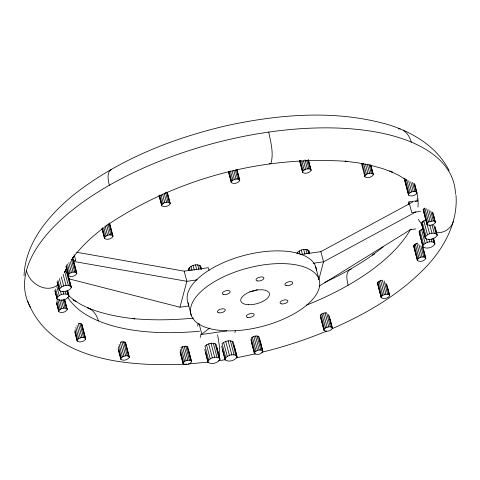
<?xml version="1.0" encoding="UTF-8"?>
<svg xmlns="http://www.w3.org/2000/svg" width="480" height="480" viewBox="0 0 480 480"><rect width="100%" height="100%" fill="white"/><g stroke="black" fill="none" stroke-linecap="round" stroke-linejoin="round"><path stroke-width="0.72" d="M456 195.318C458.004 221.43 445.092 246.006 427.986 264.876C401.502 293.328 367.296 313.422 331.92 328.794M24.054 275.712C25.314 243.39 47.814 216.462 71.502 196.578C116.292 160.434 171.072 138.672 226.698 125.634C279.654 114.186 335.988 109.482 388.674 124.782C413.22 132.468 437.196 146.994 449.112 170.61M219.276 358.158C220.386 350.37 218.976 342.456 217.554 334.794M68.94 278.85L179.958 307.212L186.846 281.316L184.164 271.146L76.764 252.276M197.544 326.124L198.27 323.382M200.178 337.494L201.456 332.694L199.014 323.436M234.918 332.544L235.464 330.486M318.75 279.804L323.532 261.822L320.85 251.646L412.578 202.062M408.186 204.726L408.936 201.918L417.66 200.676M65.172 271.596L65.868 269.592M453.432 221.286C451.32 228.396 444.108 233.316 436.716 232.65M65.808 269.586L64.65 272.238L66.9 267.798M59.334 290.46L59.184 289.356C61.464 285.738 67.554 283.974 71.136 286.524L71.286 287.628C69.012 291.246 62.922 293.01 59.334 290.46L57.12 282.066M68.37 275.658L68.268 274.878C69.876 272.322 74.172 271.08 76.704 272.88L76.812 273.66C75.204 276.21 70.902 277.458 68.37 275.658L65.97 266.562M57.036 299.088L56.886 297.984C59.166 294.372 65.256 292.608 68.844 295.158L68.994 296.262C66.714 299.88 60.624 301.638 57.036 299.088L55.008 291.396M58.782 311.694L58.68 310.914C60.288 308.358 64.584 307.116 67.116 308.916L67.218 309.696C65.61 312.246 61.314 313.494 58.782 311.694L56.568 303.3M104.526 238.47L104.424 237.69C106.032 235.14 110.328 233.892 112.86 235.692L112.962 236.472C111.36 239.028 107.058 240.27 104.526 238.47L101.946 228.678M77.22 341.094L77.118 340.314C78.726 337.758 83.022 336.516 85.554 338.316L85.662 339.096C84.054 341.646 79.752 342.894 77.22 341.094L75.006 332.7M161.748 205.794L161.64 205.014C163.248 202.464 167.55 201.216 170.076 203.016L170.184 203.796C168.576 206.352 164.28 207.594 161.748 205.794L158.976 195.3M120.882 359.382L120.774 358.602C122.382 356.046 126.684 354.804 129.21 356.604L129.318 357.384C127.71 359.934 123.414 361.176 120.882 359.382L118.482 350.286M231.318 182.604L231.21 181.824C232.818 179.274 237.12 178.026 239.652 179.826L239.754 180.606C238.146 183.162 233.85 184.404 231.318 182.604L228.552 172.11M188.766 269.922L188.616 268.818C190.89 265.2 196.98 263.436 200.568 265.986L201.462 269.382M183.114 363.768L183.006 362.988C184.614 360.438 188.916 359.196 191.448 360.99L191.55 361.77C189.942 364.326 185.646 365.568 183.114 363.768L180.528 353.976M302.646 172.428L302.544 171.648C304.152 169.098 308.448 167.856 310.98 169.65L311.088 170.43C309.48 172.986 305.178 174.228 302.646 172.428L299.514 160.536M208.008 362.328L207.858 361.224C210.138 357.606 216.228 355.842 219.81 358.392L219.96 359.496C217.686 363.114 211.596 364.872 208.008 362.328L205.422 352.53M225.096 359.886L224.946 358.782C227.22 355.17 233.31 353.406 236.898 355.956L237.048 357.06C234.768 360.678 228.678 362.436 225.096 359.886L222.324 349.398M296.82 253.38C299.1 249.768 305.19 248.004 308.778 250.554L309.672 253.944M254.442 353.592L254.34 352.818C255.948 350.262 260.244 349.02 262.776 350.82L262.884 351.594C261.276 354.15 256.974 355.392 254.442 353.592L251.49 342.402M373.212 174.042C370.68 172.242 366.384 173.49 364.776 176.04L364.884 176.82C367.41 178.62 371.712 177.372 373.32 174.822L370.812 164.946M332.346 327.624L330.348 326.79L326.658 312.798C324.312 312.816 321.438 313.416 320.22 315.636L324.018 330.402C326.544 332.202 330.846 330.96 332.454 328.404L329.208 315.732M408.54 195.108L404.85 181.116L404.742 180.336L405.288 179.466L408.978 193.452L408.432 194.328L408.54 195.108C411.072 196.908 415.368 195.66 416.976 193.11L414.66 183.936M323.91 329.622C325.134 327.408 328.002 326.808 330.348 326.79M377.436 282.96L379.092 281.256L382.284 280.188L385.974 294.18L388.824 294.384L389.568 294.948L389.67 295.728C388.062 298.284 383.766 299.526 381.234 297.726L377.436 282.96L381.234 297.726M426.978 224.508L423.18 209.736L424.842 208.032L428.532 222.024L427.416 222.852L426.876 223.728L426.978 224.508C429.51 226.302 433.806 225.06 435.414 222.51L432.912 212.634M435.024 226.638L437.208 235.434C434.928 239.052 428.838 240.816 425.25 238.266L421.41 223.17L422.184 221.934L425.364 220.05M433.47 238.068L434.91 244.068C432.63 247.686 426.54 249.444 422.958 246.894L419.112 231.804L419.886 230.568L423.066 228.678M381.132 296.946L382.788 295.242L385.974 294.18M422.952 247.272L425.826 258.546C424.218 261.096 419.922 262.338 417.39 260.544L413.592 245.772L415.248 244.068L417.882 243.138M425.25 238.266L425.1 237.162C427.38 233.544 433.47 231.78 437.058 234.33M422.958 246.894L422.808 245.79C425.082 242.178 431.172 240.414 434.76 242.964M417.39 260.544L417.282 259.764C418.89 257.208 423.192 255.966 425.724 257.766M71.598 259.83L73.962 256.266M74.358 255.666L72.414 258.222C81.18 246.762 91.722 236.742 103.272 228.12M58.062 284.682C46.506 294.078 29.268 283.578 26.43 270.462M104.436 227.22L105.6 226.32M383.136 246.93L372.648 255.03L374.526 253.704C358.92 264.84 342.18 274.326 324.768 282.354M209.892 327.972L201.096 334.56L226.548 330.93M219.81 358.392L216.12 344.4C212.832 341.91 207.876 343.644 204.942 345.996L208.632 359.988M408.978 193.452C411.054 191.796 414.552 190.572 416.874 192.33M236.898 355.956L233.208 341.964C229.92 339.474 224.964 341.208 222.024 343.56L225.72 357.546M259.086 336.828C256.764 335.07 253.266 336.294 251.19 337.95L254.886 351.942M111.318 169.374C106.29 172.854 108.306 180.228 109.284 185.25M105.474 226.296C175.596 178.56 262.74 155.466 347.304 161.4L345.066 161.178L358.362 162.9L367.14 164.622M319.182 286.146L411.324 229.146M415.92 211.884L323.532 261.822L313.266 263.286M428.532 222.024L433.308 220.89L435.312 221.73M191.448 360.99L187.752 346.998L185.754 346.164L180.972 347.292L184.662 361.284M326.538 331.098C305.568 339.828 283.89 346.908 261.816 352.26M255.432 353.838L236.22 357.876M129.21 356.604L125.52 342.612L124.782 342.042L121.932 341.844L120.252 342.24L123.942 356.232M218.526 360.804L225.174 359.712M351.306 269.208L350.094 269.388C345.066 272.868 347.082 280.242 348.06 285.264M415.368 201.402L417.504 201.096M71.886 259.842L73.116 259.668L76.812 273.66M73.554 260.844L75.738 260.532L74.232 254.832M420.48 211.356L411.756 212.604L408.936 201.918M409.992 229.74L415.812 228.906M184.164 271.146L208.368 267.69L209.082 270.402M300.312 254.574L320.85 251.646M197.118 279.852L186.846 281.316L73.566 261.42M179.958 307.212L188.76 305.958M208.302 362.076L188.328 363.972M193.482 318.138C173.286 320.064 152.916 320.49 132.696 318.6L134.934 318.822C118.686 317.094 102.498 313.896 87.312 307.722C93.204 309.528 96.834 315.198 98.376 320.874M186.834 364.092C131.382 366.78 51.24 362.112 27.678 301.224M85.554 338.316L81.864 324.324L81.126 323.754L78.27 323.556L81.96 337.548M424.806 208.938L423.726 208.86L427.416 222.852M423.426 222.024L422.184 221.934L425.874 235.926M415.218 244.974L414.138 244.896L417.828 258.888M398.418 128.766L400.254 129.012M368.598 164.91L370.062 165.192M65.208 271.476L67.446 272.532L71.136 286.524M370.794 165.336L382.266 168.468L392.688 172.278L389.766 171.03L398.922 175.416L406.89 180.396L404.016 178.248L405.12 179.166M269.304 163.572L270.228 163.836L271.002 163.242C273.864 153.084 270.75 142.182 268.71 132.108M90.234 308.97L81.078 304.584L73.11 299.604L75.984 301.752L69.342 296.274M403.17 130.26C407.418 132.906 409.998 137.448 411.318 142.164M76.704 272.88L73.014 258.888L72.27 258.318L75.966 272.31M422.214 225.132L418.296 219.348M433.2 214.11L435.414 222.51M432.174 212.064L434.574 221.16M430.728 211.098L433.308 220.89M435.174 227.742L437.208 235.434M433.794 225.132L436.008 233.526M428.766 209.766L431.718 220.962M432.006 224.748L434.22 233.142M426.72 208.764L430.038 221.358M433.434 238.47L434.91 244.068M429.75 224.844L431.97 233.238M432.786 238.662L433.71 242.16M431.184 238.974L431.922 241.776M425.898 219.81L429.588 233.802M423.18 209.736L426.876 223.728M414.576 184.014L416.976 193.11M428.934 239.076L429.672 241.872M413.916 183.366L416.13 191.76M423.762 220.758L427.452 234.744M412.47 182.394L414.87 191.49M426.372 238.938L427.296 242.436M410.694 181.764L413.28 191.562M421.41 223.17L425.1 237.162M408.648 180.762L411.6 191.958M421.464 229.386L425.154 243.378M406.77 180.03L410.094 192.624M419.886 230.568L423.576 244.554M419.112 231.804L422.808 245.79M423.612 250.146L425.826 258.546M404.742 180.336L408.432 194.328M422.214 246.702L424.98 257.196M420.768 245.736L423.72 256.926M418.806 244.404L422.13 256.998M416.76 243.402L420.45 257.394M415.248 244.068L418.944 258.06M413.592 245.772L417.282 259.764M370.734 165.03L373.32 174.822M370.26 165.078L372.474 173.472M368.814 164.112L371.214 173.202M367.224 164.178L369.624 173.274M365.358 163.878L367.944 173.67M363.48 163.14L366.432 174.336M362.184 163.278L365.322 175.17M361.452 163.446L364.884 176.82M386.796 284.46L389.568 294.948M387.27 286.638L389.67 295.728M385.872 283.188L388.824 294.384M384.06 280.818L387.564 294.114M380.604 280.59L384.294 294.582M379.092 281.256L382.788 295.242M377.982 282.084L381.672 296.076M308.394 159.858L310.98 169.65M308.316 159.936L311.088 170.43M307.842 159.99L310.242 169.086M306.768 160.422L308.982 168.816M304.992 159.786L307.392 168.882M303.498 160.884L305.712 169.278M301.8 160.854L304.2 169.944M300.318 160.284L303.09 170.778M299.592 160.458L302.544 171.648M330.054 319.314L332.454 328.404M328.284 314.466L331.608 327.06M315.558 266.376L318.912 279.096M309.462 253.692L308.778 250.554M325.062 312.864L328.758 326.856M307.728 249.75L308.802 253.818M323.388 313.266L327.078 327.252M305.94 249.366L307.014 253.434M321.876 313.932L325.566 327.918M303.69 249.462L304.938 254.214M320.766 314.76L324.456 328.752M320.694 317.814L324.018 330.402M301.308 250.026L302.562 254.772M299.172 250.968L300.066 254.358M297.594 252.15L297.954 253.506M236.88 169.332L239.652 179.826M236.802 169.416L239.754 180.606M236.328 169.464L238.908 179.256M235.248 169.896L237.648 178.986M233.844 170.664L236.058 179.058M232.164 171.06L234.378 179.454M230.472 171.024L232.872 180.12M229.356 171.858L231.756 180.954M228.444 171.33L231.21 181.824M259.272 337.524L262.776 350.82M259.926 340.404L262.698 350.898M258.348 336.258L262.038 350.25M257.082 335.988L260.778 349.98M255.492 336.054L259.182 350.046M253.818 336.456L257.508 350.448M252.306 337.122L255.996 351.108M250.83 339.522L254.34 352.818M234.096 345.864L237.048 357.06M232.158 341.16L235.848 355.152M230.37 340.776L234.066 354.768M228.12 340.872L231.81 354.864M225.738 341.436L229.434 355.428M223.602 342.378L227.292 356.37M201.252 269.124L200.568 265.986M221.622 346.194L224.946 358.782M199.518 265.182L200.592 269.25M197.73 264.798L198.984 269.55M195.48 264.9L196.734 269.646M216.822 347.604L219.96 359.496M215.076 343.596L218.766 357.588M193.098 265.458L194.352 270.21M213.288 343.212L216.978 357.204M190.962 266.406L192.036 270.474M211.032 343.308L214.722 357.3M189.384 267.582L190.104 270.294M208.656 343.872L212.346 357.864M188.616 268.818L188.97 270.174M167.31 192.522L170.076 203.016M167.232 192.606L170.184 203.796M166.572 191.958L169.338 202.452M206.514 344.814L210.21 358.806M165.492 192.384L168.078 202.182M164.088 193.152L166.488 202.248M204.72 349.326L207.858 361.224M162.594 194.25L164.808 202.644M161.082 194.916L163.296 203.31M159.786 195.048L162.186 204.144M187.932 302.658L191.286 315.378M159.24 195.918L161.64 205.014M188.226 349.182L191.55 361.77M187.014 346.434L190.704 360.426M185.754 346.164L189.444 360.156M184.164 346.23L187.854 360.222M182.484 346.626L186.174 360.618M180.228 349.524L183.552 362.118M180.054 351.798L183.006 362.988M109.536 223.104L112.86 235.692M109.458 223.182L112.962 236.472M108.984 223.23L112.122 235.128M108.09 224.364L110.856 234.858M106.686 225.132L109.266 234.924M105.192 226.23L107.592 235.32M103.866 227.592L106.08 235.986M102.57 227.724L104.964 236.82M102.024 228.594L104.424 237.69M129.318 357.384L125.52 342.612M124.782 342.042L128.472 356.034M123.522 341.772L127.212 355.764M121.932 341.844L125.622 355.83M119.112 344.304L122.43 356.898M118.368 346.536L121.32 357.726M118.194 348.804L120.774 358.602M71.382 259.452L74.7 272.04M70.344 261.618L73.11 272.112M68.85 262.716L71.436 272.508M67.524 264.078L69.924 273.174M66.414 264.912L68.814 274.008M85.662 339.096L81.864 324.324M66.054 266.484L68.268 274.878M81.126 323.754L84.816 337.746M67.596 273.636L71.286 287.628M66.402 271.728L70.092 285.72M79.86 323.484L83.556 337.476M64.614 271.344L68.304 285.336M76.962 325.35L80.286 337.944M67.548 290.262L68.844 295.158M67.512 290.664L68.994 296.262M63.096 274.242L66.048 285.438M66.87 290.856L67.794 294.354M75.822 327.414L78.774 338.61M65.268 291.168L66.006 293.97M61.272 276.906L63.672 285.996M75.078 329.646L77.664 339.438M74.718 331.218L77.118 340.314M63.018 291.27L63.756 294.066M59.316 278.544L61.53 286.938M64.53 299.124L67.116 308.916M64.638 299.904L67.218 309.696M63.978 299.256L66.378 308.346M57.93 280.422L59.958 288.12M62.898 299.682L65.112 308.076M60.45 291.132L61.374 294.63M57.156 281.658L59.184 289.356M61.308 299.754L63.522 308.148M56.838 286.476L59.238 295.572M59.448 299.448L61.848 308.544M55.632 289.056L57.66 296.754M57.75 299.418L60.336 309.21M54.858 290.292L56.886 297.984M56.826 300.948L59.22 310.044M56.46 302.52L58.68 310.914M417.102 198.708L417.198 199.434M73.014 258.888L73.116 259.668M30.462 307.344A221.292 100.176 -14.8 0 1 213.414 143.412A221.292 100.176 -14.8 0 1 455.478 194.22M416.868 193.284A182.934 82.812 -14.8 0 1 417.948 207.138M410.514 229.35A182.934 82.812 -14.8 0 1 306.354 305.202M199.53 331.188A182.934 82.812 -14.8 0 1 67.806 297.396M188.868 304.692A66.39 30.054 -14.8 0 1 243.426 255.63A66.39 30.054 -14.8 0 1 316.374 270.426M257.424 289.644A14.754 6.678 -14.8 0 1 249.834 291.708M226.35 330.828A66.39 30.054 -14.8 0 0 319.62 281.958A66.39 30.054 -14.8 0 0 219.33 278.928A66.39 30.054 -14.8 0 0 226.35 330.828M223.8 294.564A4.056 1.836 -14.8 0 0 230.13 292.014A4.056 1.836 -14.8 0 0 224.712 291.138A4.056 1.836 -14.8 0 0 223.8 294.564M257.55 280.962A4.056 1.836 -14.8 0 0 263.88 278.406A4.056 1.836 -14.8 0 0 258.462 277.536A4.056 1.836 -14.8 0 0 257.55 280.962M286.44 285.63A4.056 1.836 -14.8 0 0 292.764 283.074A4.056 1.836 -14.8 0 0 287.346 282.198A4.056 1.836 -14.8 0 0 286.44 285.63M281.574 303.9A4.056 1.836 -14.8 0 0 287.904 301.344A4.056 1.836 -14.8 0 0 282.486 300.474A4.056 1.836 -14.8 0 0 281.574 303.9M247.824 317.502A4.056 1.836 -14.8 0 0 254.154 314.946A4.056 1.836 -14.8 0 0 248.736 314.076A4.056 1.836 -14.8 0 0 247.824 317.502M218.94 312.834A4.056 1.836 -14.8 0 0 225.264 310.284A4.056 1.836 -14.8 0 0 219.846 309.408A4.056 1.836 -14.8 0 0 218.94 312.834M248.712 304.704A14.754 6.678 -14.8 0 0 269.436 293.844A14.754 6.678 -14.8 0 0 247.152 293.166A14.754 6.678 -14.8 0 0 248.712 304.704"/></g></svg>
